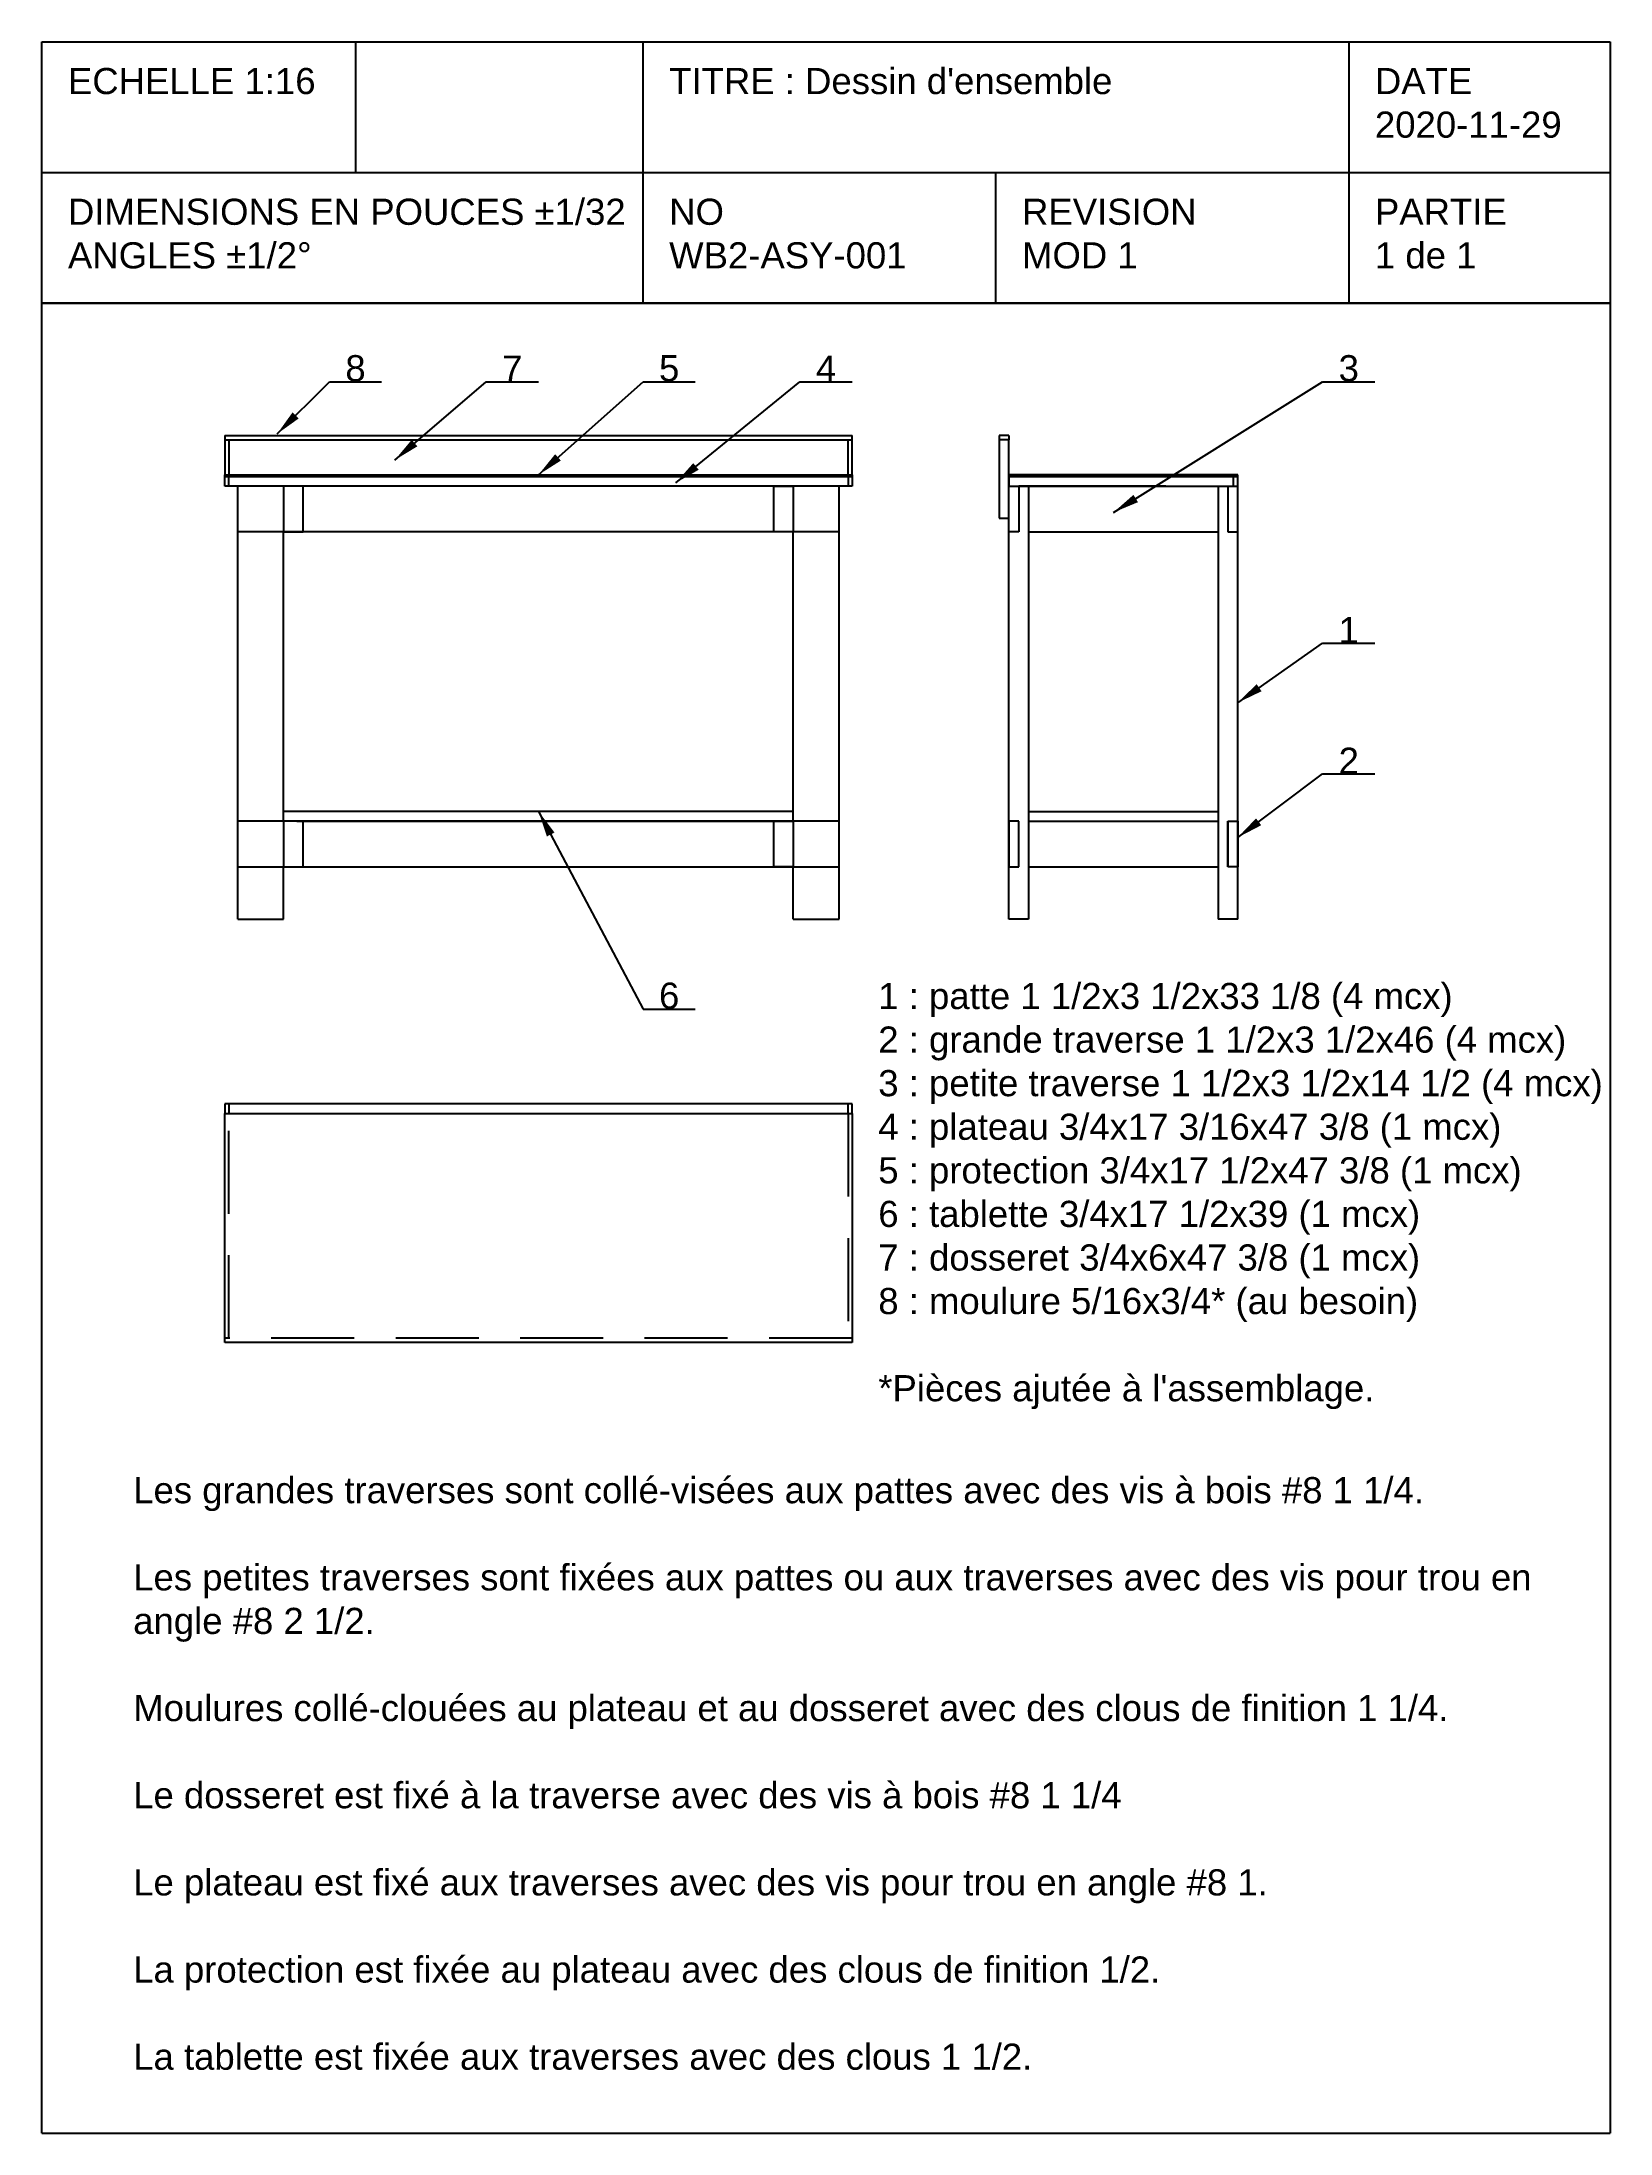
# Model space of a CAD drawing. Header units: inches. Extents: x -74 to 46, y -126 to 34.
import ezdxf

# ---------------------------------------------------------------- set-up
doc = ezdxf.new("R2010")
doc.units = ezdxf.units.IN
doc.header["$MEASUREMENT"] = 0
doc.linetypes.add('HIDDEN', pattern=[9.525, 6.35, -3.175])
doc.layers.get('0').update_dxf_attribs({"lineweight": 25})
doc.layers.add('Caché', color=1, linetype='HIDDEN', lineweight=25, true_color=0xff0000)
doc.styles.add('QCADDimTextStyle', font='')
doc.styles.add('textstyle11', font='')
doc.styles.add('textstyle12', font='')
doc.styles.add('textstyle13', font='')
doc.styles.add('textstyle14', font='')
doc.styles.add('textstyle15', font='')
doc.styles.add('textstyle16', font='')
doc.styles.add('textstyle17', font='')
doc.styles.add('textstyle18', font='')
doc.styles.add('textstyle19', font='')
doc.styles.add('textstyle20', font='')
doc.styles.add('textstyle21', font='')
doc.styles.add('textstyle22', font='')
doc.styles.add('textstyle23', font='')
doc.styles.add('textstyle24', font='')
doc.styles.add('textstyle25', font='')
doc.styles.add('textstyle26', font='')
doc.styles.add('textstyle27', font='')
doc.styles.get('QCADDimTextStyle').set_extended_font_data('MS Shell Dlg 2')
doc.styles.get('textstyle11').set_extended_font_data('Arial')
doc.styles.get('textstyle12').set_extended_font_data('Arial')
doc.styles.get('textstyle13').set_extended_font_data('Arial')
doc.styles.get('textstyle14').set_extended_font_data('Arial')
doc.styles.get('textstyle15').set_extended_font_data('Arial')
doc.styles.get('textstyle16').set_extended_font_data('Arial')
doc.styles.get('textstyle17').set_extended_font_data('Arial')
doc.styles.get('textstyle18').set_extended_font_data('Arial')
doc.styles.get('textstyle19').set_extended_font_data('Arial')
doc.styles.get('textstyle20').set_extended_font_data('Arial')
doc.styles.get('textstyle21').set_extended_font_data('Arial')
doc.styles.get('textstyle22').set_extended_font_data('Arial')
doc.styles.get('textstyle23').set_extended_font_data('Arial')
doc.styles.get('textstyle24').set_extended_font_data('Arial')
doc.styles.get('textstyle25').set_extended_font_data('Arial')
doc.styles.get('textstyle26').set_extended_font_data('Arial')
doc.styles.get('textstyle27').set_extended_font_data('Arial')
doc.dimstyles.new('QCADDimStyle', dxfattribs={"dimscale": 16, "dimtxt": 0.125, "dimasz": 0.125, "dimexe": 0.0625, "dimexo": 0.03125, "dimgap": 0.03125, "dimtad": 1, "dimtoh": 1, "dimdec": 4, "dimzin": 0, "dimdsep": 46, "dimtxsty": 'QCADDimTextStyle', "dimcen": 0.09, "dimadec": 0, "dimazin": 0, "dimtfac": 1, "dimtdec": 4, "dimtofl": 0, "dimtmove": 0, "dimatfit": 3, "dimfxl": 1, "dimtolj": 1, "dimtzin": 0, "dimarcsym": 0})

# ---------------------------------------------------------------- blocks, each defined once
blk = doc.blocks.new('Cartouche_ANSI_A')
for p, q in [((0, 10), (7.5, 10)), ((0, 0), (0, 10)), ((0, 10), (7.5, 10)), ((1.5, 10), (1.5, 9.375)), ((2.875, 8.75), (2.875, 10)), ((6.25, 10), (6.25, 8.75)), ((7.5, 10), (7.5, 0)), ((0, 8.75), (0, 9.5)), ((7.5, 9.5), (7.5, 8.75)), ((0, 9.375), (2.875, 9.375)), ((2.875, 9.375), (5.625, 9.375)), ((4.5625, 8.75), (4.5625, 9.375)), ((5.625, 9.375), (7.5, 9.375)), ((7.5, 8.75), (0, 8.75)), ((0, 8.75), (2.875, 8.75)), ((7.5, 8.75), (0, 8.75)), ((2.875, 8.75), (6.25, 8.75)), ((6.25, 8.75), (7.5, 8.75)), ((0, 0), (7.5, 0))]:
    blk.add_line(p, q)
at = {"char_height": 0.125, "attachment_point": 1}
for s, insert, style in [('ECHELLE 1:16', (0.125, 9.875), 'textstyle12'), ("TITRE : Dessin d'ensemble", (3, 9.875), 'textstyle14'), ('DATE\\P2020-11-29', (6.375, 9.875), 'textstyle17'), ('DIMENSIONS EN POUCES %%p1/32\\PANGLES %%p1/2%%d', (0.125, 9.25), 'textstyle11'), ('NO\\PWB2-ASY-001', (3, 9.25), 'textstyle13'), ('REVISION\\PMOD 1', (4.6875, 9.25), 'textstyle16'), ('PARTIE\\P1 de 1', (6.375, 9.25), 'textstyle15')]:
    blk.add_mtext(s, dxfattribs=dict(at, insert=insert, style=style))

msp = doc.modelspace()

# ---------------------------------------------------------------- linework, layer by layer
for p, q in [((-60, 3.875), (-12, 3.875)), ((-60, 3.875), (-60, 0.875)), ((-60, 3.5625), (-12, 3.5625)), ((-59.6875, 3.5625), (-59.6875, 0.875)), ((-12.3125, 0.875), (-12.3125, 3.5625)), ((-12, 0.875), (-12, 3.875)), ((0, 3.875), (-0.75, 3.875)), ((-0.75, 3.875), (-0.75, 3.5625)), ((0, 3.5625), (-0.75, 3.5625)), ((-0.75, 3.5625), (-0.75, -2.4375)), ((0, 3.875), (0, 3.5625)), ((0, -2.4375), (0, 3.5625)), ((-60, 0.75), (-60, 0.875)), ((-60, 0.875), (-12, 0.875)), ((-60, 0), (-60, 0.75)), ((-60, 0.75), (-12, 0.75)), ((-12, 0.75), (-60, 0.75)), ((-12, 0), (-60, 0)), ((-59, -33.125), (-59, 0)), ((-13, -33.125), (-13, 0)), ((-12, 0.875), (-12, 0.75)), ((-12, 0.75), (-12, 0)), ((17.5, 0.875), (0, 0.875)), ((0, 0.875), (0, 0.75)), ((17.5, 0.75), (0, 0.75)), ((0, 0.75), (0, 0)), ((0, 0.75), (17.5, 0.75)), ((0, 0), (1.5, 0)), ((0, -33.125), (0, 0)), ((0, 0), (0.75, 0)), ((0, -3.5), (0, 0)), ((0, 0), (17.5, 0)), ((0.75, 0), (0.75, -3.5)), ((11.25, 0), (0.75, 0)), ((0.75, 0), (0.75, -3.5)), ((1.5, 0), (1.5, -33.125)), ((12, 0), (10.5, 0)), ((12, 0), (11.25, 0)), ((16, 0), (16, -33.125)), ((16.75, 0), (16.75, -3.5)), ((17.1875, 0), (17.1875, 0.75)), ((17.5, 0.75), (17.5, 0.875)), ((17.5, 0), (17.5, 0.75)), ((17.5, -33.125), (17.5, 0)), ((-0.75, -2.4375), (0, -2.4375)), ((-13, -3.5), (-59, -3.5)), ((-55.5, -25.625), (-55.5, -3.5)), ((-16.5, -25.625), (-16.5, -3.5)), ((0.75, -3.5), (0, -3.5)), ((1.5, -3.5), (16, -3.5)), ((16.75, -3.5), (17.5, -3.5)), ((-16.5, -24.875), (-55.5, -24.875)), ((1.5, -24.875), (1.5, -25.625)), ((1.5, -24.875), (16, -24.875)), ((-13, -25.625), (-59, -25.625)), ((-54.5, -25.625), (-17.5, -25.625)), ((-13, -29.125), (-13, -25.625)), ((0.75, -25.625), (0, -25.625)), ((0, -25.625), (0, -29.125)), ((0.75, -29.125), (0.75, -25.625)), ((0.75, -29.125), (0.75, -25.625)), ((1.5, -25.625), (16, -25.625)), ((16.75, -29.125), (16.75, -25.625)), ((16.75, -25.625), (17.5, -25.625)), ((16.75, -25.625), (16.75, -29.125)), ((16.75, -25.625), (17.5, -25.625)), ((17.5, -25.625), (17.5, -29.125)), ((-59, -29.125), (-13, -29.125)), ((-55.5, -33.125), (-55.5, -29.125)), ((-16.5, -33.125), (-16.5, -29.125)), ((0, -29.125), (0.75, -29.125)), ((1.5, -29.125), (16, -29.125)), ((17.5, -29.125), (16.75, -29.125)), ((-59, -33.125), (-55.5, -33.125)), ((-16.5, -33.125), (-13, -33.125)), ((1.5, -33.125), (0, -33.125)), ((17.5, -33.125), (16, -33.125)), ((-12, -47.25), (-60, -47.25)), ((-60, -47.25), (-60, -48)), ((-60, -48), (-12, -48)), ((-60, -65.5), (-60, -48)), ((-60, -48), (-12, -48)), ((-12, -48), (-12, -47.25)), ((-12, -48), (-12, -65.5)), ((-12, -65.5), (-60, -65.5))]:
    msp.add_line(p, q)
at = {"layer": 'Caché'}
for p, q in [((-59.6875, 0), (-59.6875, 0.75)), ((-54, 0), (-55.5, 0)), ((-55.5, 0), (-55.5, -3.5)), ((-54, -3.5), (-54, 0)), ((-18, -3.5), (-18, 0)), ((-18, 0), (-16.5, 0)), ((-16.5, 0), (-16.5, -3.5)), ((-12.3125, 0.75), (-12.3125, 0)), ((-55.5, -3.5), (-54, -3.5)), ((-16.5, -3.5), (-18, -3.5)), ((-54, -25.625), (-55.5, -25.625)), ((-55.5, -25.625), (-55.5, -29.125)), ((-54, -29.125), (-54, -25.625)), ((-18, -29.125), (-18, -25.625)), ((-18, -25.625), (-16.5, -25.625)), ((-16.5, -25.625), (-16.5, -29.125)), ((-55.5, -29.125), (-54, -29.125)), ((-16.5, -29.125), (-18, -29.125)), ((-59.6875, -47.25), (-59.6875, -48)), ((-59.6875, -65.1875), (-59.6875, -48)), ((-12.3125, -48), (-12.3125, -47.25)), ((-12.3125, -48), (-12.3125, -65.1875)), ((-12, -65.1875), (-60, -65.1875))]:
    msp.add_line(p, q, dxfattribs=at)

# ---------------------------------------------------------------- block references
at = {"xscale": 16, "yscale": 16, "zscale": 16}
msp.add_blockref('Cartouche_ANSI_A', (-74, -126), dxfattribs=at)

# ---------------------------------------------------------------- texts
at = {"char_height": 2}
for s, insert, attachment_point, style in [('8', (-50, 8), 8, 'textstyle24'), ('7', (-38, 8), 8, 'textstyle23'), ('5', (-26, 8), 8, 'textstyle22'), ('4', (-14, 8), 8, 'textstyle21'), ('3', (26, 8), 8, 'textstyle19'), ('1', (26, -12), 8, 'textstyle18'), ('2', (26, -22), 8, 'textstyle20'), ('6', (-26, -40), 8, 'textstyle25'), ("1 : patte 1 1/2x3 1/2x33 1/8 (4 mcx)\\P2 : grande traverse 1 1/2x3 1/2x46 (4 mcx)\\P3 : petite traverse 1 1/2x3 1/2x14 1/2 (4 mcx)\\P4 : plateau 3/4x17 3/16x47 3/8 (1 mcx)\\P5 : protection 3/4x17 1/2x47 3/8 (1 mcx)\\P6 : tablette 3/4x17 1/2x39 (1 mcx)\\P7 : dosseret 3/4x6x47 3/8 (1 mcx)\\P8 : moulure 5/16x3/4* (au besoin)\\P\\P*Pièces ajutée à l'assemblage.", (-10, -38), 1, 'textstyle26'), ('Les grandes traverses sont collé-visées aux pattes avec des vis à bois #8 1 1/4.\\P\\PLes petites traverses sont fixées aux pattes ou aux traverses avec des vis pour trou en \\Pangle #8 2 1/2.\\P\\PMoulures collé-clouées au plateau et au dosseret avec des clous de finition 1 1/4.\\P\\PLe dosseret est fixé à la traverse avec des vis à bois #8 1 1/4\\P\\PLe plateau est fixé aux traverses avec des vis pour trou en angle #8 1.\\P\\PLa protection est fixée au plateau avec des clous de finition 1/2.\\P\\PLa tablette est fixée aux traverses avec des clous 1 1/2.', (-67.0083, -75.8067), 1, 'textstyle27')]:
    msp.add_mtext(s, dxfattribs=dict(at, insert=insert, attachment_point=attachment_point, style=style))

# ---------------------------------------------------------------- leaders
for points in [[(-56, 4), (-52, 8), (-48, 8)], [(-47, 2), (-40, 8), (-36, 8)], [(-36, 0.875), (-28, 8), (-24, 8)], [(-25.5, 0.25), (-16, 8), (-12, 8)], [(8, -2), (24, 8), (28, 8)], [(17.5, -16.5625), (24, -12), (28, -12)], [(17.5, -26.875), (24, -22), (28, -22)], [(-36, -24.875), (-28, -40), (-24, -40)]]:
    msp.add_leader(points, dimstyle='QCADDimStyle')

doc.saveas('drawing.dxf')
